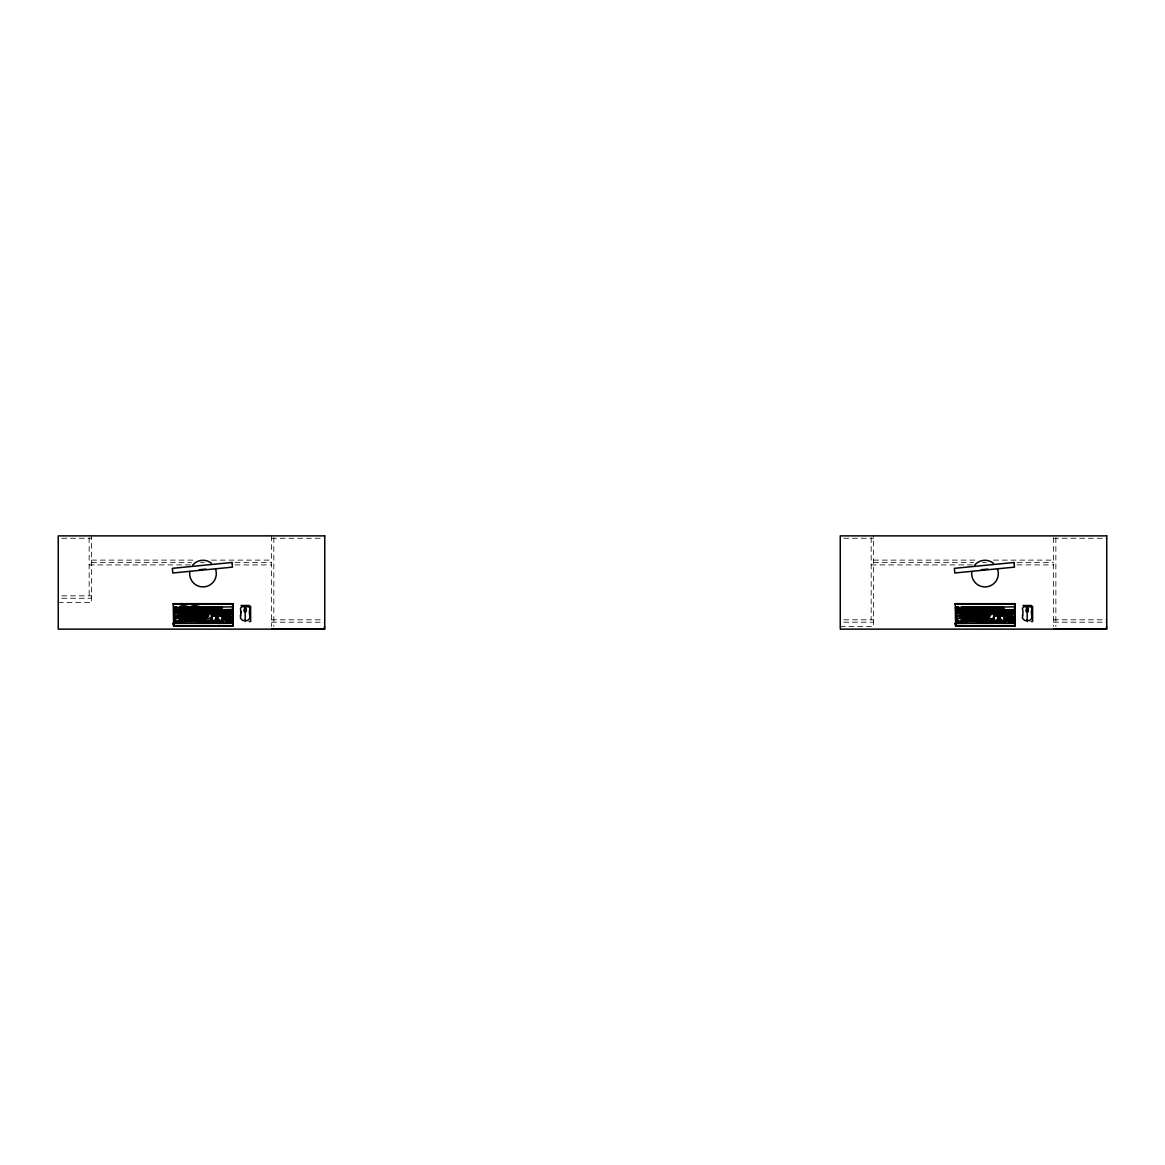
<?xml version="1.0" encoding="UTF-8"?>
<svg xmlns="http://www.w3.org/2000/svg" width="1165" height="1165" viewBox="0 0 1165 1165"><rect width="100%" height="100%" fill="white"/><g stroke="black" fill="none" stroke-linecap="round" stroke-linejoin="round"><path stroke-width="0.75" stroke-dasharray="5 3.75" d="M61.76 538.259L91.554 538.259M271.445 538.259L321.19 538.259M843.766 538.259L873.575 538.259M1053.451 538.259L1106.75 538.259M91.554 560.117L195.123 560.117M211.477 560.117L271.445 560.117M873.575 560.117L977.144 560.117M993.497 560.117L1053.451 560.117M91.554 562.52L191.497 562.52M200.584 562.52L204.21 562.52M235.097 562.52L271.445 562.52M873.575 562.52L973.503 562.52M982.59 562.52L986.231 562.52M1017.118 562.52L1053.451 562.52M89.166 564.909L191.497 564.909M235.097 564.909L271.445 564.909M871.172 564.909L973.503 564.909M1017.118 564.909L1053.451 564.909M61.76 595.825L91.554 595.825M61.76 598.228L91.554 598.228M58.25 602.48L91.554 602.48L91.554 535.871M271.445 619.809L321.19 619.809M843.766 619.809L873.575 619.809M1053.451 619.809L1106.75 619.809M271.445 622.212L324.744 622.212M843.766 622.212L873.575 622.212M1053.451 622.212L1106.75 622.212M840.256 626.464L873.575 626.464L873.575 535.871M1055.854 537.677L1055.854 626.464M1053.451 537.648L1053.451 626.464M871.172 537.677L871.172 619.809M273.833 537.677L273.833 626.464M271.445 535.871L271.445 626.464M89.166 537.677L89.166 595.825"/><path stroke-width="1.5" d="M249.776 617.989L249.761 615.324M1031.782 617.989L1031.782 615.324M240.922 613.11L240.922 613.023A4.689 2.65 90 0 0 240.922 611.581L240.922 611.509M177.298 615.702C179.468 613.023 172.668 612.644 174.808 615.717M179.861 615.688C181.522 613.693 176.876 612.644 178.58 615.717M193.332 613.343C193.288 619.518 191.249 609.732 191.191 615.717M194.948 615.702C196.827 613.358 191.875 612.848 193.71 615.717M197.599 615.557L197.555 613.838L196.113 613.838L196.244 615.717L207.996 615.804L208.462 613.343M959.305 615.702C961.475 613.023 954.688 612.644 956.814 615.717L975.353 615.819M961.868 615.688C963.528 613.693 958.882 612.644 960.601 615.717M964.431 615.644C966.047 613.795 961.402 612.586 963.12 615.717M976.969 615.702C978.833 613.358 973.882 612.848 975.731 615.717L989.944 615.819M979.532 615.688C981.178 613.693 976.532 612.644 978.25 615.717M240.485 615.994L240.689 614.741A8.941 4.514 90 0 0 240.762 614.319L240.776 614.275A9.611 5.068 -90 0 0 240.835 613.809L240.849 613.737A9.888 5.403 90 0 0 240.922 613.11M1022.491 615.994L1022.71 614.741A8.941 4.514 90 0 0 1022.783 614.319L1022.783 614.275A9.611 5.068 -90 0 0 1022.855 613.809L1022.855 613.737A9.888 5.403 90 0 0 1022.928 613.11L1022.943 613.023A4.689 2.65 -90 0 0 1022.943 611.581L1022.928 611.509A4.092 2.243 -90 0 0 1022.855 610.926L1022.637 610.009M176.818 609.339L173.964 609.63L174.08 606.732M189.473 609.339C175.813 614.654 174.43 602.116 189.211 606.834M176.934 613.212C174.211 609.907 181.667 609.936 178.798 613.212M179.075 611.115L183.983 610.882L183.924 613.198M174.415 618.178C171.736 612.674 182.672 618.906 180.721 613.343M181.74 609.149C178.682 612.018 178.245 604.548 181.74 607.329M181.827 607.329L184.099 607.096L184.405 609.339L186.458 609.412L186.706 607.256L186.706 609.222L189.167 609.28L189.007 607.067L184.361 607.198M180.983 617.974L178.638 618.047L178.871 615.819M181.128 621.047L184.187 621.047M182.381 618.557L184.769 618.499L183.677 623.159M182.264 620.392L179.993 620.625L179.934 618.382L182.177 618.382L182.643 620.654L189.312 620.668L189.356 618.775L187.929 618.848L188.075 620.683M184.23 609.149L181.827 609.149M186.764 611.115L189.08 610.926L188.963 613.198M200.802 609.339C187.259 614.945 185.774 601.897 200.598 606.834M191.803 611.115L194.133 610.926L193.943 613.212M196.128 617.916L193.812 618.091L194.002 615.819M193.594 617.974C190.405 619.984 191.395 613.766 190.827 618.178M195.647 607.329C202.026 605.523 200.424 611.072 195.647 609.149M195.56 609.149C192.443 611.989 192.05 604.577 195.56 607.329M197.191 620.639C199.623 617.639 193.186 617.217 194.672 620.639M199.637 613.212C196.754 609.907 204.297 609.979 201.574 613.198M201.705 621.047L198.764 620.814L198.312 623.129M201.763 609.572L201.996 606.732L211.855 606.834L212.132 609.339M201.166 617.974L198.851 618.091L199.04 615.819M204.399 607.329L202.084 607.14L202.04 609.28L204.195 609.412L204.559 607.14L206.613 607.067L207.05 609.339L209.176 609.412L209.54 607.14L211.782 607.14L211.782 609.339L209.467 609.149M204.414 611.115L206.686 610.882L207.21 613.212M206.933 611.115L209.263 610.926L209.132 613.198M221.059 609.339L213.326 609.703L213.064 606.921M212.045 610.591L211.928 623.421L173.964 623.348L174.153 610.518L211.928 610.635M215.729 612.95C212.613 611.363 212.19 617.843 215.729 615.426C215.438 609.368 221.772 617.523 215.86 615.499M215.86 611.115L218.175 610.926L218.059 613.198M215.583 618.324L218.525 618.324M215.86 621.047C215.438 615.644 219.806 619.62 218.117 623.1M220.971 610.591L220.913 615.935M232.374 623.391L232.243 610.518L222.122 610.547L222.122 623.391M221.059 623.057C223.782 620.392 215.875 619.984 220.782 620.45M224.787 611.115L227.044 610.882L227.393 613.125L229.636 613.125L229.578 610.882L227.321 611.043M224.787 613.591L227.175 612.95M224.656 612.95C218.336 613.853 225.981 615.673 224.51 618.134M227.321 616.081L229.68 615.557L229.447 613.343M955.926 609.572C953.509 604.664 961.387 606.863 958.824 609.339M955.912 610.708L956.028 623.391L994.138 623.057L993.934 610.518L956.086 610.635M961.096 609.339L961.227 606.761L971.217 606.834M962.072 615.688L962.727 613.343M963.135 621.047L966.062 620.814L966.586 623.129M964.402 618.557L966.528 618.295M964.27 620.392L961.999 620.625L961.955 618.382L964.139 618.338L964.474 620.581L966.324 621.047M970.562 617.974C967.125 619.882 970.037 613.081 970.139 618.134M972.411 607.096L972.498 609.63M970.299 613.343C970.27 614.989 969.717 619.474 972.906 618.164C971.377 613.372 976.037 622.183 976.008 615.819M976.343 611.115L978.6 610.882L979.124 613.212M975.615 617.974L978.003 618.134L978.527 615.819M974.1 620.654C972.731 617.101 979.037 617.683 976.678 620.639M976.882 618.557L979.328 618.382L979.212 620.639M980.144 609.149L982.474 609.339L982.474 607.14L980.027 607.198L979.925 609.382L977.653 609.149M979.736 615.688L980.391 613.343M978.469 613.212C977.1 609.528 983.522 610.416 980.988 613.212M981.265 611.115L983.697 610.926L983.58 613.198M980.915 623.129L980.915 620.785M983.784 609.572L984.017 606.732M983.828 621.047C983.391 617.901 988.619 616.999 986.639 620.785M991.386 609.149C985.634 611.028 985.619 605.451 991.386 607.329M986.406 609.149C983.027 611.975 983.085 604.548 986.406 607.329M986.435 611.115L988.75 610.926L988.634 613.198M988.226 617.974L985.867 618.047L986.1 615.819M991.473 607.329C995.041 604.577 994.444 611.975 991.473 609.149M991.473 611.115L993.789 610.926L993.789 613.125L956.421 613.212C953.465 610.111 961.125 609.761 958.3 613.212M983.741 609.339L994.138 609.339M995.07 610.882L1002.934 610.547M995.332 620.45C1001.609 620.77 992.012 618.965 995.201 623.391M997.866 613.591C1007.812 606.645 987.774 615.775 997.735 615.426M997.604 618.324L1000.531 618.324M995.07 609.339L1003.065 609.339M1002.803 610.518L1002.861 615.965M1000.546 620.246L1002.934 620.479L1002.934 623.391M1009.327 613.591C1015.094 614.319 1008.803 607.067 1009.181 613.008C1005.934 615.732 1005.788 608.392 1009.196 611.115M1014.526 610.882L1014.395 623.391L1004.259 623.421L1004.07 610.591L1014.322 610.635M233.044 623.1L232.665 625.751L173.731 625.678L173.352 623.1M1015.05 623.1L1014.671 625.751L955.737 625.678L955.358 623.1M232.665 625.751L233.044 603.645M232.782 626.086L233.175 603.674L173.221 603.674L173.614 626.086L232.782 626.086L233.175 623.26M1014.671 625.751L1015.05 603.645M1014.788 626.086L1015.196 603.674L955.227 603.674L955.635 626.086L1014.788 626.086L1015.196 623.26M249.805 609.543L249.863 609.077A2.519 2.068 45 0 0 248.538 606.776L241.796 606.776A2.519 2.068 -45 0 0 240.471 609.062L240.543 609.572M1031.826 609.543L1031.884 609.077A2.519 2.068 45 0 0 1030.559 606.776L1023.817 606.776A2.519 2.068 -45 0 0 1022.491 609.062L1022.55 609.572M240.587 615.324L240.5 618.265L242.64 620.494L247.708 620.494L249.849 618.265L249.645 614.741A8.941 4.514 -90 0 1 249.587 614.319A9.611 5.068 90 0 1 249.499 613.809A9.888 5.403 -90 0 1 249.427 613.11A4.689 2.65 -90 0 1 249.427 611.581L249.427 611.509A4.092 2.243 90 0 1 249.499 610.926L249.732 609.921M1022.593 615.324L1022.506 618.265L1024.647 620.494L1029.714 620.494L1031.855 618.265L1031.68 614.8A8.941 4.514 -90 0 1 1031.593 614.319A9.611 5.068 90 0 1 1031.52 613.809A9.888 5.403 -90 0 1 1031.433 613.11A4.689 2.65 -90 0 1 1031.433 611.581L1031.433 611.509A4.092 2.243 90 0 1 1031.52 610.926L1031.739 609.921M177.4 615.601L178.201 613.343M177.298 623.159C179.439 620.537 172.697 620.042 174.808 623.159M183.779 623.057C185.453 620.115 179.628 620.625 181.769 623.159M195.065 615.601L195.851 613.343M204.414 623.129C206.307 620.916 200.526 620.042 202.477 623.159M211.346 623.159C213.472 620.523 206.773 620.071 208.855 623.159M220.316 623.129C222.049 620.741 217.229 620.348 219.035 623.159M229.243 623.129C230.947 620.741 226.214 620.363 227.961 623.159M959.421 623.057C961.125 619.998 954.645 620.45 956.814 623.159M965.785 623.057C967.46 620.115 961.649 620.625 963.79 623.159M977.071 615.601L977.217 613.343M980.056 623.129L980.085 621.294L966.979 621.222L966.979 623.159M986.435 623.129C988.299 620.916 982.59 620.057 984.483 623.159M993.395 623.129C995.42 620.406 988.794 620.144 990.862 623.159M1002.322 623.129C1004.041 620.741 999.293 620.363 1001.055 623.159M211.447 618.105L211.389 613.809L208.812 613.78L208.637 616.183L206.817 616.474L206.948 618.193L211.724 618.134L211.666 613.343L174.415 613.212C171.459 610.111 179.104 609.761 176.279 613.212M231.602 623.159L231.85 618.935L230.597 618.746M993.468 618.105C995.026 609.79 989.202 615.601 988.837 618.018C992.682 620.261 996.206 617.334 993.599 613.343M1013.608 623.159C1016.958 618.003 1009.356 616.911 1012.603 623.159M176.614 609.586L176.803 607.023M189.444 609.572L189.342 606.761M212.088 609.47L201.734 609.339M212.117 623.129L174.08 623.304M221.044 609.513L220.855 606.732L213.137 606.907M221.044 615.673L213.064 615.673L213.137 610.591L220.971 610.693M232.505 623.129L221.991 623.129M1002.861 609.586L1003.05 607.023M1003.05 615.673L995.201 615.935L995.07 610.78M1003.05 623.129L995.085 623.129M1014.482 609.572L1014.322 606.819L1004.012 607.023L1004.201 609.688L1014.322 609.688M1014.511 623.129L1004.259 623.319L1004.536 618.295M186.211 609.426C188.002 607.256 183.065 606.528 184.973 609.441M192.56 609.426C194.468 607.154 189.414 606.543 191.322 609.441M188.089 618.164C189.88 615.892 184.958 615.309 186.822 618.193M193.099 618.193C194.948 615.979 189.968 615.266 191.861 618.193M200.016 609.426C201.924 607.154 196.87 606.543 198.778 609.441M203.89 609.426C205.652 607.3 200.89 606.528 202.652 609.441M211.346 609.426C213.122 607.3 208.346 606.528 210.108 609.441M220.36 623.1C223.447 620.566 215.904 619.358 218.656 623.129M229.287 618.134C226.898 612.601 229.447 622.489 229.447 615.819M229.287 623.1L229.447 618.295M968.217 609.426C969.994 607.3 965.232 606.528 966.979 609.441M974.566 609.426C976.474 607.154 971.421 606.543 973.328 609.441M972.586 618.193C974.464 615.906 969.484 615.266 971.348 618.193M975.105 618.193C976.954 615.979 971.989 615.266 973.867 618.193M982.037 609.426C983.944 607.154 978.891 606.543 980.799 609.441M988.386 609.426C990.206 607.227 985.313 606.499 987.148 609.441M993.439 623.1L993.599 618.295M1002.366 623.1C1005.57 620.479 997.939 619.372 1000.662 623.129M244.781 607.999L245.553 607.999A3.859 3.146 0 0 1 245.931 608.669C247.999 613.125 242.407 613.314 244.388 608.742A3.83 3.233 0 0 1 244.767 608.043L245.553 607.999M1026.802 607.999L1027.574 607.999A3.859 3.146 0 0 1 1027.938 608.669C1030.02 613.125 1024.414 613.314 1026.394 608.742A3.83 3.233 0 0 1 1026.773 608.043L1027.574 607.999M200.715 609.63L200.671 606.761M213.093 620.683L215.394 620.435M211.782 623.057L211.593 618.295M971.406 609.528L971.217 606.732M993.934 609.586L994.124 607.023M176.075 609.412C177.866 607.14 173.046 606.586 174.808 609.441M176.075 613.198C177.837 610.868 172.915 610.358 174.808 613.227M178.609 613.198C180.4 610.853 175.464 610.344 177.328 613.227M181.128 613.198C182.876 610.882 177.997 610.329 179.847 613.227M185.57 618.164C187.347 615.892 182.483 615.309 184.288 618.193M191.22 613.198C192.953 610.882 188.075 610.344 189.939 613.227M197.584 609.412C199.375 607.111 194.424 606.572 196.303 609.441M193.739 613.198C195.545 610.839 190.55 610.373 192.458 613.227M196.259 613.198C197.948 610.839 193.099 610.373 194.977 613.227M198.778 613.198C200.526 610.882 195.647 610.329 197.497 613.227M203.234 618.164C204.996 615.892 200.132 615.309 201.953 618.193M208.87 613.198C210.617 610.926 205.841 610.3 207.588 613.227M201.924 620.668C203.758 618.222 198.734 617.916 200.686 620.683M211.389 613.198C213.195 610.839 208.2 610.373 210.108 613.227M201.225 623.129C203.147 620.61 197.234 620.217 199.288 623.159M217.782 609.412C219.588 607.111 214.637 606.572 216.501 609.441M220.316 609.412C222.107 607.14 217.287 606.586 219.035 609.441M217.782 613.198C219.53 610.926 214.753 610.3 216.501 613.227M217.782 615.688C219.457 613.372 214.797 612.848 216.501 615.717M220.316 613.198C222.078 610.868 217.156 610.358 219.035 613.227M220.316 615.688C222.005 613.372 217.258 612.848 219.035 615.717M226.709 613.198C228.457 610.882 223.578 610.344 225.428 613.227M217.782 623.129C219.457 620.814 214.797 620.304 216.501 623.159M229.243 613.198C230.99 610.926 226.214 610.3 227.961 613.227M229.243 615.688C230.918 613.372 226.243 612.848 227.961 615.717M231.777 613.198C233.583 610.839 228.588 610.373 230.495 613.227M226.709 623.129C228.821 620.13 220.68 619.824 222.908 623.159M958.096 609.412C959.873 607.14 955.067 606.586 956.814 609.441M958.096 613.198C959.844 610.868 954.921 610.358 956.814 613.227M960.615 613.198C962.421 610.839 957.426 610.373 959.334 613.227M963.135 613.198C964.911 610.839 959.989 610.358 961.853 613.227M973.226 613.198C974.974 610.882 970.096 610.329 971.945 613.227M975.746 613.198C977.508 610.868 972.586 610.358 974.464 613.227M979.59 609.412C981.381 607.111 976.445 606.572 978.309 609.441M974.479 615.688C976.154 613.372 971.494 612.848 973.212 615.717M978.265 613.198C980.056 610.853 975.12 610.344 976.984 613.227M980.784 613.198C982.561 610.839 977.653 610.358 979.517 613.227M985.939 609.412C987.731 607.14 982.911 606.586 984.658 609.441M993.395 609.412C995.187 607.14 990.367 606.586 992.129 609.441M990.876 613.198C992.624 610.882 987.745 610.344 989.595 613.227M987.76 618.164C989.551 615.892 984.629 615.309 986.478 618.193M983.245 623.129C985.153 620.61 979.255 620.217 981.294 623.159M993.395 613.198C995.158 610.868 990.235 610.358 992.129 613.227M999.803 609.412C1001.58 607.125 996.672 606.572 998.521 609.441M1002.322 609.412C1004.128 607.111 999.177 606.572 1001.055 609.441M999.803 613.198C1001.536 610.882 996.658 610.344 998.521 613.227M1002.322 613.198C1004.07 610.926 999.293 610.3 1001.055 613.227M999.803 615.688C1001.478 613.358 996.759 612.877 998.521 615.717M1002.322 615.688C1003.997 613.372 999.337 612.848 1001.055 615.717M1008.73 613.198C1010.463 610.882 1005.599 610.329 1007.448 613.227M999.803 623.129C1001.478 620.799 996.759 620.319 998.521 623.159M1008.73 615.688C1010.39 613.372 1005.73 612.848 1007.448 615.717M1011.249 613.198C1012.997 610.926 1008.22 610.3 1009.982 613.227M1011.249 615.688C1012.924 613.372 1008.264 612.848 1009.982 615.717M1013.783 613.198C1015.589 610.839 1010.608 610.373 1012.501 613.227M1008.73 623.129C1010.827 620.13 1002.686 619.824 1004.914 623.159M1011.249 623.129C1012.924 620.814 1008.264 620.304 1009.982 623.159M183.91 615.819C181.172 619.634 188.992 618.455 185.512 615.499M190.288 615.659L190.23 613.343M205.419 615.659L205.943 613.343M202.827 618.295L202.302 620.625L200.045 620.392M207.938 615.659L207.88 613.343M201.56 623.1L202.084 620.785M207.938 623.1L207.88 620.799M222.515 615.819L222.515 618.178M225.049 615.819L225.049 618.178M222.515 618.295L222.515 623.129M227.044 623.1L227.044 618.338M958.751 609.528L955.897 609.339M963.397 615.819C964.751 618.892 958.46 619.256 960.877 615.819M965.916 615.819L965.916 618.178M972.294 615.659L972.236 613.343M981.061 615.819L981.061 618.178M985.575 618.134L985.43 613.343M997.735 618.003L1000.342 618.076M997.473 620.508L997.604 618.222M1007.055 615.819L1007.055 618.178M997.604 623.1C996.876 617.858 1001.463 617.057 1000.138 623.1M1006.531 618.134L1006.531 615.848M1007.055 618.295L1007.055 620.654M1011.599 615.659L1011.526 613.343M1011.599 618.134C1013.448 615.018 1007.856 616.198 1008.992 613.343M1009.065 623.1L1009.065 618.338M1011.599 623.1L1011.599 618.338M183.72 609.426C185.555 607.009 180.575 606.674 182.483 609.441M188.643 613.227C190.521 610.824 185.468 610.445 187.405 613.227M187.39 615.702C189.24 613.256 184.245 612.936 186.152 615.717M183.007 618.193C184.886 615.746 179.876 615.426 181.769 618.193M189.91 615.702C191.73 613.256 186.851 612.95 188.672 615.717M181.755 620.668C183.604 618.236 178.493 617.916 180.517 620.683M184.274 620.668C186.123 618.236 181.026 617.916 183.036 620.683M208.855 609.426C210.719 607.023 205.681 606.645 207.618 609.441M203.788 613.227C205.652 610.824 200.598 610.445 202.55 613.227M206.307 613.227C208.171 610.824 203.118 610.445 205.069 613.227M215.219 609.426C217.054 607.009 212.074 606.674 213.981 609.441M205.04 615.702C206.889 613.256 201.909 612.936 203.802 615.717M200.671 618.193C202.55 615.746 197.526 615.426 199.433 618.193M207.559 615.702C209.38 613.256 204.516 612.95 206.322 615.717M199.404 620.668C200.904 617.334 195.968 618.906 198.516 621.047M215.219 613.227C217.04 610.795 212.015 610.431 213.981 613.227M215.219 615.702C217.025 613.256 212.161 612.95 213.981 615.717M224.146 613.227C226.01 610.824 220.957 610.445 222.908 613.227M207.559 623.159C209.613 620.523 203.555 620.29 205.666 623.159M224.146 615.702C225.995 613.256 221 612.936 222.908 615.717M215.219 623.159C217.025 620.697 212.161 620.406 213.981 623.159M965.741 609.426C967.591 607.023 962.552 606.645 964.489 609.441M970.663 613.227C972.527 610.824 967.474 610.445 969.426 613.227M969.396 615.702C971.246 613.256 966.266 612.936 968.159 615.717M965.028 618.193C966.906 615.746 961.882 615.426 963.79 618.193M971.916 615.702C973.78 613.256 968.785 612.936 970.678 615.717M963.761 620.668C965.61 618.236 960.513 617.916 962.523 620.683M966.28 620.668C968.13 618.236 963.033 617.916 965.042 620.683M990.876 609.426C992.726 607.023 987.687 606.645 989.638 609.441M988.313 613.227C990.177 610.824 985.139 610.445 987.075 613.227M997.225 609.426C999.075 607.023 994.036 606.645 995.988 609.441M987.061 615.702C988.91 613.256 983.915 612.936 985.823 615.717M989.58 615.702C991.43 613.256 986.435 612.936 988.342 615.717M981.411 620.668C982.911 617.334 977.974 618.906 980.522 621.047M997.225 613.227C999.089 610.824 994.036 610.445 995.988 613.227M983.944 620.668C985.794 618.236 980.682 617.916 982.707 620.683M997.225 615.702C999.075 613.256 994.08 612.936 995.988 615.717M1006.152 613.227C1008.016 610.824 1002.963 610.445 1004.914 613.227M989.58 623.159C991.619 620.523 985.561 620.29 987.672 623.159M1006.152 615.702C1008.002 613.256 1003.007 612.936 1004.914 615.717M997.225 623.159C999.075 620.712 994.08 620.377 995.988 623.159M174.415 613.212L174.415 615.688M182.657 615.673C185.905 616.897 179.92 620.712 180.59 615.659M188.293 613.343L188.57 616.081M178.274 618.164L177.546 613.343M190.812 613.343L190.812 615.688M185.177 615.673L185.774 613.343M186.429 615.819L186.24 618.091L188.293 618.178M187.696 615.673L187.696 613.343M179.541 620.639C180.56 614.872 171.284 618.877 174.415 623.129M187.696 618.295L187.114 620.639M200.307 615.673L200.904 613.343M202.841 615.673L202.841 613.343M218.656 613.212C215.685 616.241 223.229 616.955 220.52 613.343C214.185 613.78 222.617 607.373 220.52 613.212M208.462 620.785L208.462 623.129M231.981 618.178C236.408 611.96 225.923 611.057 230.117 618.178M956.421 613.212L956.421 615.688M971.29 609.586L961.169 609.528M956.421 615.819L956.421 618.178M965.931 613.198C967.94 609.878 962.159 610.067 963.338 613.212M968.45 613.198C966.921 610.023 973.314 609.907 970.969 613.198M956.421 618.295L956.421 623.129M964.664 615.673L965.261 613.343M960.295 618.164L960.295 615.834M972.819 613.343L972.571 615.499L973.489 615.819M973.489 613.198L973.896 610.926L976.212 611.115M969.717 615.673L969.717 613.343M977.872 613.343L978.149 616.081M961.547 620.639L961.547 618.309M969.12 620.639C967.503 617.61 974.042 617.173 971.566 620.654M982.328 615.673L982.911 613.343M984.847 615.673L984.847 613.343M987.367 618.295L987.294 623.129M1000.662 613.212C997.764 616.518 1005.293 616.62 1002.526 613.343C996.148 613.518 1004.783 607.635 1002.526 613.212M1004.536 618.178L1004.274 616.008L1006.589 615.615L1006.589 613.416L1004.346 613.416L1004.536 615.688M1006.458 613.198C1008.905 610.096 1002.002 609.761 1004.536 613.212M1007.055 613.212C1004.536 616.868 1010.827 614.494 1009.589 618.178M1013.987 618.178C1018.414 611.96 1007.929 611.057 1012.123 618.178M1006.458 620.639L1006.531 618.338M1012.123 618.295L1012.123 623.129M181.187 609.441C183.196 606.849 177.997 606.79 179.993 609.441M188.657 609.441C190.667 606.849 185.453 606.79 187.463 609.441M195.006 609.441C197.031 606.849 191.759 606.776 193.812 609.441M183.56 613.227C185.555 610.678 180.327 610.562 182.366 613.227M206.336 609.441C208.331 606.849 203.132 606.79 205.142 609.441M186.08 613.227C188.075 610.678 182.861 610.562 184.886 613.227M184.827 615.717C186.808 613.11 181.624 613.067 183.633 615.717M201.21 613.227C203.205 610.678 197.992 610.562 200.016 613.227M180.444 618.193C182.395 615.63 177.269 615.528 179.25 618.193M199.958 615.717C201.938 613.11 196.754 613.067 198.764 615.717M202.477 615.717C204.458 613.11 199.273 613.067 201.283 615.717M195.574 618.193C197.555 615.63 192.342 615.513 194.38 618.193M198.094 618.193C200.06 615.63 194.934 615.528 196.9 618.193M180.444 623.159C182.585 620.406 176.454 620.363 178.58 623.159M197.963 623.159L197.963 621.222L184.958 621.222L184.958 623.159M963.207 609.441C965.217 606.849 960.004 606.79 962.013 609.441M970.663 609.441C972.673 606.849 967.46 606.79 969.469 609.441M977.013 609.441C979.037 606.849 973.765 606.776 975.819 609.441M965.567 613.227C967.562 610.678 962.348 610.562 964.372 613.227M968.1 613.227C970.081 610.678 964.868 610.562 966.906 613.227M966.833 615.717C968.814 613.11 963.63 613.067 965.639 615.717M983.231 613.227C985.226 610.678 979.998 610.562 982.037 613.227M985.75 613.227C987.745 610.678 982.517 610.562 984.556 613.227M962.45 618.193C964.431 615.63 959.232 615.513 961.256 618.193M981.964 615.717C983.944 613.11 978.76 613.067 980.77 615.717M984.483 615.717C986.478 613.11 981.28 613.067 983.289 615.717M977.595 618.193C979.561 615.63 974.362 615.513 976.401 618.193M980.115 618.193C982.066 615.63 976.94 615.528 978.92 618.193M962.45 623.159C964.591 620.406 958.46 620.363 960.601 623.159M203.424 613.343L203.7 616.081M211.593 613.212C214.316 609.878 206.977 609.95 209.729 613.212M213.515 613.343C211.185 610.431 217.243 609.499 216.122 613.212M222.457 613.343L222.326 610.926L224.656 611.115M231.981 613.212C234.704 609.878 227.364 609.95 230.117 613.212M192.079 620.654L192.604 618.338L194.875 618.557M177.546 623.129C176.396 619.707 182.541 619.707 181.391 623.129M231.981 623.129L231.981 618.295M232.243 623.319L222.253 623.421M972.615 606.834L982.678 606.863M995.536 613.343L995.42 610.926L997.735 611.115M997.531 613.343C996.002 615.95 1002.25 617.071 1000.065 613.343M1013.987 613.212C1016.71 609.878 1009.385 609.95 1012.123 613.212M986.697 620.654L986.639 623.129M993.876 623.421L956.159 623.319M1002.803 623.421L995.332 623.319M1013.987 623.129L1013.987 618.295M199.259 569.729L205.899 569.073M981.28 569.729L987.905 569.073M173.352 603.805L233.044 603.805M955.358 603.805L1015.05 603.805M173.221 603.951L233.175 603.951M955.227 603.951L1015.196 603.951M249.281 606.339L250.621 606.339L250.621 621.528L249.281 621.528M1031.287 606.339L1032.627 606.339L1032.627 621.528L1031.287 621.528M174.153 606.834L176.687 606.761M984.017 606.834L994.007 606.761M198.458 615.834C200.977 618.659 194.482 619.489 195.938 615.834L183.182 615.673M203.438 618.178L201.341 618.047L200.307 613.343M215.86 618.062L218.394 618.105L218.525 620.29M190.215 618.295L192.269 618.382L192.735 620.654M981.658 618.295C978.673 616.358 978.513 622.532 981.658 620.654M982.313 620.654L984.177 620.654M1000.531 620.188L1003.065 620.814M191.41 620.785L198.312 620.799M973.416 620.785L980.318 620.799M213.064 623.129L220.913 623.391L213.137 623.348L213.093 620.581L215.51 620.479L215.583 618.222M232.782 625.882L173.614 625.882L173.221 623.26M1014.788 625.882L955.635 625.882L955.227 623.26M271.707 628.867L324.467 628.867L324.467 626.464M1053.713 628.867L1106.488 628.867L1106.488 626.464M982.546 606.732L982.678 609.674L972.411 609.339M989.143 613.198L989.027 610.926L991.342 611.115M986.624 613.198C988.153 610.373 981.862 609.572 984.177 613.212M987.294 613.343L988.619 618.178M982.255 613.343L983.187 616.081M971.494 613.198L971.377 610.926L973.692 611.115M966.513 613.212L966.324 610.926L968.654 611.115M967.125 613.343L968.057 616.081M963.994 613.212C965.232 609.717 956.844 609.921 958.955 613.212M964.605 613.343L965.523 617.974L963.164 618.047M983.449 620.785L984.105 623.129M995.536 623.129L995.42 620.858L997.735 621.047M974.756 620.654C976.314 617.61 969.906 617.144 972.222 620.654M962.741 620.785L963.397 623.129M226.913 613.343L227.583 615.688M226.913 615.819L227.583 618.178M204.618 613.198C206.132 610.373 199.841 609.572 202.157 613.212M194.526 613.198L194.468 610.882L199.244 611.115M195.196 613.343L195.938 615.834M192.007 613.198C193.536 610.227 187.259 609.659 189.546 613.212M186.953 613.198C188.482 610.373 182.191 609.572 184.507 613.212M205.957 615.819L206.613 618.178M230.044 623.129L230.044 618.309L230.597 623.159M216.049 623.129C217.797 620.173 211.098 619.62 213.588 623.129M185.104 620.639L184.987 618.382L187.303 618.557M177.546 620.785L178.201 623.129M980.26 615.659L980.581 618.091L978.309 618.047M1002.934 606.761L995.332 606.732L995.07 609.441M1000.458 618.149L1000.531 620.29M997.735 607.329C985.896 611.771 1009.706 604.708 997.866 609.149M980.027 607.198L977.741 607.14L977.377 609.412L972.717 609.28L972.877 607.067L977.566 607.329M966.251 607.329L964.038 607.067L963.63 609.382L961.431 609.339L961.431 607.14L963.761 607.329M215.729 607.329C203.875 611.771 227.685 604.708 215.86 609.149M209.365 607.329C205.419 604.46 208.55 611.829 204.487 609.149M202.433 618.557L200.234 618.309L199.885 620.523L197.599 620.581L197.599 618.382L199.914 618.557M240.631 610.009L240.835 610.911A4.092 2.243 -90 0 1 240.922 611.509M966.338 609.149L968.654 609.339L968.727 607.256L968.727 609.222L971.027 609.412L971.217 607.256L966.601 607.067L966.105 609.382L963.848 609.149M1031.316 605.494L1023.03 605.494M1027.18 605.8L1027.18 621.484M249.31 605.494L241.024 605.494M245.174 605.8L245.174 621.484M997.473 568.899A13.325 13.325 0 0 1 986.304 586.854A13.325 13.325 0 0 1 971.858 571.418M974.697 565.141A13.325 13.325 0 0 1 993.454 563.292M215.467 568.899A13.325 13.325 0 0 1 204.283 586.854A13.325 13.325 0 0 1 189.837 571.418M192.691 565.141A13.325 13.325 0 0 1 211.447 563.292M174.633 616.416C174.371 623.086 183.211 613.868 174.648 616.372M174.633 618.906C174.867 626.872 185.774 614.902 174.648 618.848M180.939 613.94C180.284 618.761 185.002 612.615 180.939 613.94M185.395 618.906C184.827 623.814 189.342 617.392 185.395 618.906M189.181 616.416C188.439 621.193 193.244 615.251 189.225 616.329M190.434 618.906C189.677 623.668 194.57 617.712 190.448 618.848M192.953 618.906C192.225 623.712 197.074 617.639 192.968 618.848M195.472 618.906C194.744 623.712 199.594 617.639 195.502 618.848M203.045 618.906C202.477 623.814 207.006 617.392 203.045 618.906M204.312 616.416C203.613 621.236 208.346 615.149 204.326 616.372M205.564 618.906L205.695 620.668L211.477 620.523L211.389 618.775L205.579 618.848M216.341 618.906C215.773 623.814 220.302 617.392 216.341 618.906M222.733 616.416C222.151 621.207 226.665 615.178 222.777 616.329M222.733 618.906C222.005 623.639 226.869 617.756 222.748 618.848M225.267 613.94C224.583 618.775 229.33 612.615 225.267 613.94M225.267 616.416C224.67 621.207 229.199 615.178 225.311 616.329M225.267 618.906C224.641 623.756 229.272 617.523 225.282 618.848M227.801 618.906C227.233 623.814 231.762 617.392 227.801 618.906M956.654 616.416C956.392 623.086 965.217 613.868 956.669 616.372M956.654 618.906C956.873 626.872 967.78 614.902 956.669 618.848M966.135 616.416C965.552 621.207 970.066 615.178 966.178 616.329M967.401 618.906C966.833 623.814 971.362 617.392 967.401 618.906M969.921 618.906C969.251 623.712 973.998 617.596 969.935 618.848M972.44 618.906C971.697 623.668 976.576 617.712 972.469 618.848M974.974 618.906C974.188 623.668 979.153 617.712 974.989 618.848M977.493 618.906C976.751 623.712 981.614 617.639 977.508 618.848M981.28 616.416C980.682 621.207 985.197 615.178 981.323 616.329M983.799 616.416C983.202 621.207 987.731 615.178 983.843 616.329M985.051 618.906C984.483 623.814 989.012 617.392 985.051 618.906M987.585 618.906L987.702 620.668L993.483 620.523L993.366 618.746L987.6 618.848M998.347 618.906C997.721 623.756 1002.351 617.523 998.376 618.848M1004.754 616.416C1004.157 621.207 1008.672 615.178 1004.798 616.329M1004.754 618.906C1004.012 623.639 1008.875 617.756 1004.769 618.848M1007.274 616.416C1006.691 621.207 1011.205 615.178 1007.332 616.329M1007.274 618.906C1006.647 623.756 1011.293 617.523 1007.303 618.848M1009.807 616.416C1009.181 621.28 1013.812 615.047 1009.807 616.416M1009.807 618.906C1009.24 623.814 1013.768 617.392 1009.807 618.906M230.335 613.97C228.427 624.513 235.971 612.659 230.335 613.97M1012.341 613.97C1010.434 624.513 1017.992 612.659 1012.341 613.97M174.153 607.256C173.352 613.387 180.313 605.363 174.182 607.198M190.681 607.256C189.793 613.329 196.914 605.494 190.711 607.198M218.394 607.256C217.593 613.387 224.554 605.363 218.423 607.198M221.991 607.009L222.18 609.688L232.505 609.499L232.316 606.819L221.991 607.023M956.174 607.256C955.358 613.387 962.319 605.363 956.203 607.198M1000.415 607.256C999.468 613.285 1006.677 605.582 1000.429 607.198M232.024 562.491L172.347 568.345L172.813 572.991L232.476 567.137L232.024 562.491M1014.031 562.491L954.368 568.345L954.819 572.991L1014.497 567.137L1014.031 562.491M324.744 535.871L58.25 535.871L58.25 629.129L324.744 629.129L324.744 535.871M1106.75 535.871L840.256 535.871L840.256 629.129L1106.75 629.129L1106.75 535.871M245.655 608.916L244.679 608.916L244.679 610.81L245.655 610.81L245.655 608.916M1027.676 608.916L1026.7 608.916L1026.7 610.81L1027.676 610.81L1027.676 608.916"/></g></svg>
